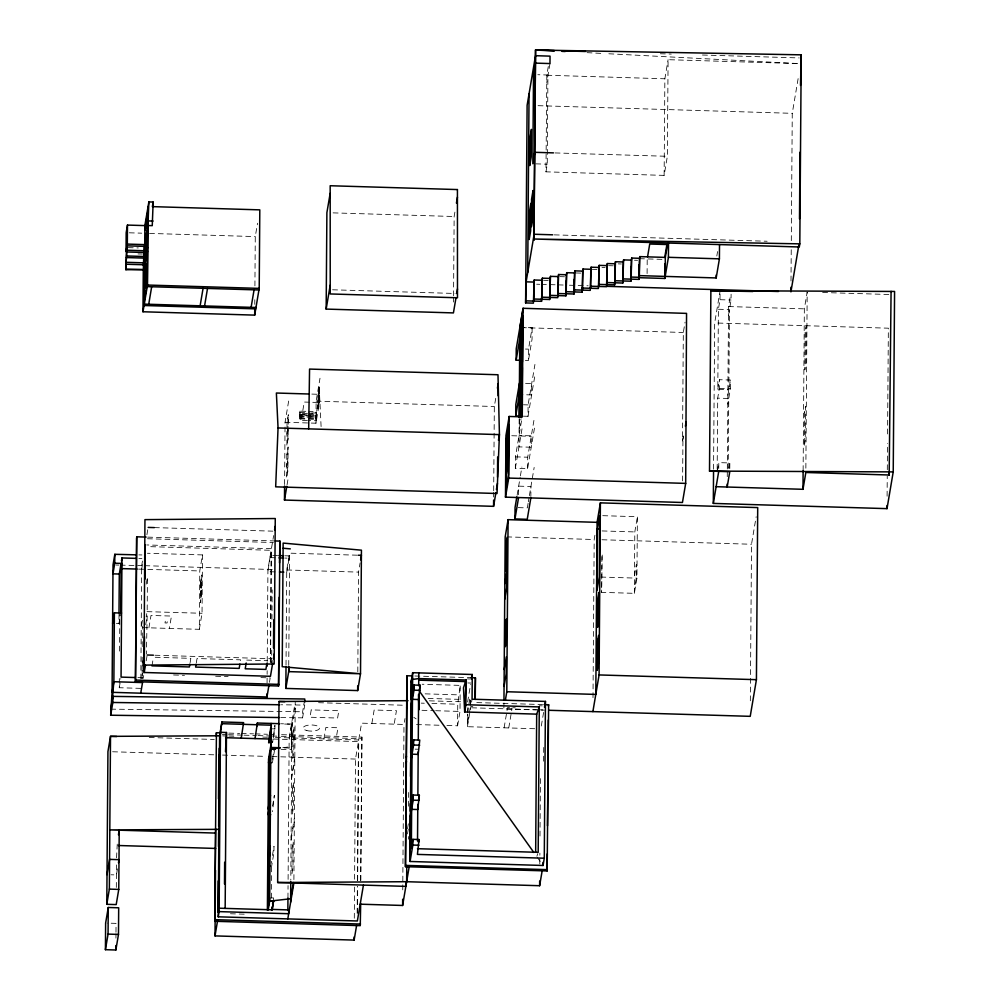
<?xml version="1.0" encoding="UTF-8"?>
<svg xmlns="http://www.w3.org/2000/svg" width="1000" height="1000" viewBox="0 0 1000 1000"><rect width="100%" height="100%" fill="white"/><g stroke="black" fill="none" stroke-linecap="round" stroke-linejoin="round"><path stroke-width="0.75" stroke-dasharray="5 3.75" d="M291.913 721.625L290.8 880.188M115.95 938.162L115.975 933.737M115.988 932.25L116.05 923.375L107.112 923.112M116.325 887.425L116.5 864.075M116.55 857.862L117.413 840.875M119 614.338L118.938 623.638L120.475 614.538M140.762 688.375L119.275 687.725L119.338 678.575M119.55 651.112L119.825 614.362M140.838 679.013L141.688 565.6L142.463 561.05M142.188 657.212L142.025 678.7L142.925 673.388M142.2 646.663L142.363 626.125M142.188 675.55L142.238 668.512M142.325 665.925L142.387 658.312M142.45 620.288L141.225 627.575L199.325 629.325L199.762 570.95L202.475 554.913L147.425 553.263M199.325 629.325L202.037 613.288L202.475 554.913M254.775 304.337L254.8 299.725M254.913 285.863L255.275 236.588L257.538 223.225M267.062 683.062L267.162 670.688M267.225 661.4L267.925 569.388L273.637 535.575M275.138 571.888L267.9 571.675L270.3 555.337L277.538 555.562M270.312 662.325L271.15 550.3L148.038 546.6M270.562 662.288L271.425 548.7L146.75 544.95M271.65 662.862L271.7 656.712M271.712 655.175L271.75 649.025M271.962 619.462L272.188 589.9M271.375 898.088L271.65 861.312M273.575 900.863L273.6 897.95L271.012 897.875M274.887 728.9L274.913 725.288L272.55 742.725L274.887 728.9L272.288 728.825M284.6 484.5L285.062 422.275L288.938 399.363M286.025 665.188L286.737 569.963L289.587 553.162L358.275 555.225M287.638 472.337L287.812 448.575M287.875 439.988L288.062 416.225M288.2 429.55L288.137 438.462L286.863 446.025L287.038 422.262L288.312 414.7L288.225 426.587M288.738 665.425L289.587 553.162M287.95 898.025L288.05 885.6M288.1 879.388L289.15 739.613L291.737 724.262L281.512 723.95M281.075 749.312L291.3 749.613L291.5 724.05L281.262 723.75M291.737 724.262L291.562 748.088L281.6 747.788L291.812 746.637L291.3 749.613M293.9 879.587L295.225 701.988M307.45 420.5L300 420.275L299.637 415.95L299.9 411.15L307.337 411.375M307.288 414.938L299.85 414.663L299.9 411.15M307.525 413.5L300.087 413.288L300.062 416.688L307.5 416.925M300.238 418.9L300.262 415.475L316.625 415.962L316.6 419.387L300.238 418.9L300 420.275M280.725 717.55L302.575 717.85L302.625 711.775L304.538 700.438M285.062 422.275L315.963 423.212L316.45 413.775L309.012 413.55M311.575 412.887L316.038 413.025L316.125 401.15L320 378.237M308.75 418.35L316.188 418.575L316.262 411.65L308.825 411.425M316.45 413.775L316.425 417.175L308.988 416.95M318.25 400.962L318.125 406.938L319.25 400.288M318.363 393.05L318.188 398.837L319.312 392.188M318.275 406.025L318.475 399.6M318.387 397.625L318.562 391.925M318.55 404.412L318.7 398.263M318.587 396.438L318.788 390.55M318.738 403.312L318.863 397.325M318.837 395.012L319 389.3M318.938 402.15L319.1 395.913M319.025 393.888L319.188 388.212M319.163 400.8L319.475 385.2L318.1 393.288L317.987 408.888L319.35 400.788M354.3 918.238L354.525 887.025M354.588 879.225L355.487 759.062L361.562 723.162L403.988 724.45L404.988 718.575M357.8 671.875L358.55 572.112L360.1 562.95M357.163 913.238L357.362 886.7M357.4 880.462L358.45 741.575L271.887 738.975M357.413 913.188L357.612 886.663M357.663 880.413L358.725 739.975L269 737.275M360.6 880.475L361.925 737.1L278.35 734.587M360.85 880.425L361.925 737.1M402.75 889.862L403.988 724.45M408.562 806.213L408.675 790.725M453.512 302.038L453.537 297.362M453.55 295.812L454.15 216.513L454.913 212.037M446.925 725.475L457.575 725.8L457.738 704.237L460.2 685.387L422.188 684.25M457.575 725.8L460 711.438L460.2 685.387M534.7 728.725L467.425 726.7L467.525 714.338M467.525 712.8L467.575 706.612M467.788 714.25L467.725 722.688L469.188 714.025M467.8 712.837L470.025 695.625M470.188 705.438L470.225 699.812M470.688 700.037L470.625 707.763L536.375 709.737M493.65 496.975L493.675 492.3M493.688 490.737L494.325 406.512L496.138 395.812M503.938 702.925L503.888 708.925L539.8 710.013M534.462 428.15L527.612 468.625L515.337 468.263L515.425 456.85L522.275 416.375M518.6 494.7L518.663 486.15L530.938 486.512L530.862 496.5M519.163 418.8L518.962 446.875L531.237 447.238L531.312 435.838L519.038 435.462M519.438 419.137L519.375 428.263L520.95 419.212M527.612 468.625L527.7 457.212L534.55 416.737M523.4 416.175L528.013 416.312L528.1 404.913L534.938 364.425M525.363 360.462L528.425 360.55L528.513 349.15L532.125 327.762L524.462 327.525M532.125 327.762L532.05 339.175L528.425 360.55M539.788 863.975L539.875 853.112M540 836.025L540.438 778.587M608.85 53.775L799.1 63.6L668.088 59.688L667.362 156.3L664.125 175.387L545.962 171.838L546.812 75.237L548.55 64.95M545.962 171.838L547.263 164.2L547.925 75.013L537.837 74.713M543.625 761.2L543.75 744.125M593 697.65L594.188 539.513L594.913 535.225M602.75 515.675L637.388 516.725L636.925 578.138L634.35 593.337L601.613 592.35L601.888 555.5M602.212 555.05L601.613 592.35M634.35 593.337L634.812 531.925L637.388 516.725M647.1 273.538L647.212 258.913M664.125 175.387L664.862 78.787L668.088 59.688M683.662 436.463L682.513 440.863L683.325 332.475L685.062 322.2M682.613 480.925L682.925 440.875M713.562 469.188L714.663 322.962L720.075 290.963M717.175 469.225L717.7 398.15L719.35 388.45L719.412 379.7L730.462 380.037L730.387 388.787L727.812 404.062M718.4 309.25L729.45 309.587L728.85 389.588L717.8 389.25L718.4 309.25L720.013 299.7L720.062 292.413M718.75 468.45L718.787 462.612L729.837 462.95L729.788 468.775M727.262 476.675L727.312 470.5M727.325 468.95L728.538 306.562L730.612 294.35M728.225 468.013L728.75 398.488L717.7 398.15M728.475 315.312L731.062 300.038L731.1 294.212M750.337 700.825L751.513 544.25L756.162 516.75M791 281L791.25 248.4M791.312 240.637L792.262 113.325L798.625 75.713M803.125 470.625L804.35 308.85L807.188 292.038L805.85 469.387M887.1 496.188L887.25 475.962M887.3 469.738L887.5 443.3M887.575 433.963L888.363 328.188L714.663 322.962M119.275 687.725L120.812 678.625M146.912 534.7L147.9 528.862M141.662 569.2L142.425 564.65M146.237 584.1L147.438 577.038L147.175 611.188L146.225 616.838M145.7 624.637L147.162 615.925L146.412 653.913M148.912 627.812L151.012 615.45L171.462 616.062L169.375 628.425M143.238 678.337L143.713 675.512M146.2 660.825L147.188 655M117.45 868.85L116.425 874.938L111.037 874.775M151.975 665.85L153.438 657.225M190.113 662.663L190.837 658.35L154.987 657.262M196.325 662.812L197.037 658.525L240.625 659.837L240.138 662.688M286.938 434.225L287.975 428.113M286.725 466.375L288 458.825M287.062 484.775L288.35 477.137M299.85 414.712L300.087 413.288M300.262 415.475L300.025 416.875L307.475 417.1M301.388 418.938L304.25 402.05L310.425 402.238M286.725 572.238L289.562 555.438M271.85 663.112L272.288 660.537M269.45 682.3L270.188 677.887L257.725 677.513M318.225 393.9L319.35 387.25M316.038 413.025L316.262 411.65M318.038 401.087L319.413 392.987M315.3 419.35L318.15 402.475L311.975 402.287M318.163 401.425L319.288 394.775M316.188 418.575L316.625 415.962M315.963 423.212L316.4 417.362L308.962 417.113M316.6 419.387L319.837 400.3M272.425 759.25L274.237 748.5M272.4 762.862L274.475 750.575M272.562 806L274.375 795.312L272.525 811.675M289.163 737.875L294.975 703.5M291.887 727.438L295.188 707.925M272.438 855.475L273.988 846.312L273.938 852.588L271.613 866.338M294.812 757.225L291.512 776.737L291.55 781.137M291.562 778.737L294.8 759.688M302.575 717.85L304.725 705.1L281.325 704.775M291.125 837.362L294.35 818.225M291.1 839.95L294.337 820.812M323.938 738.925L325.887 727.387L337.962 727.75L336.012 739.287M371.863 723.475L374.15 710.013L396.45 710.675L394.162 724.15M407.525 828.713L408.787 821.237M407.475 833.925L408.713 826.637M408.35 839.212L408.825 836.375M549.975 63.562L546.75 82.65M467.612 701.975L470.575 684.5M469.425 712.588L470.163 708.25M467.425 726.7L470.85 706.462L473.913 706.55M471.587 702.113L472.075 699.2M515.337 468.263L522.188 427.775M528.013 416.312L534.85 375.838M517.112 495.312L520.15 477.337M520.4 475.863L521.888 467.05M528.1 503.325L527.325 507.9L515.05 507.537M528.35 501.788L529.125 497.212M529.388 495.688L534.163 467.425M504.113 727.8L507.537 707.562L515.225 707.8M508.75 727.938L512.175 707.7M541.3 725.987L543.763 711.425M634.487 575.55L636.362 564.475L636.263 577.788L634.388 588.862M682.513 440.863L683.75 433.525M716.825 255.987L717.562 251.575M717.8 389.25L719.412 379.7M727.875 395.312L730.462 380.037M717.387 470.925L718.787 462.612M728.9 468.488L729.837 462.95M536.888 856.25L537.762 853.637M110.712 709.137L302.625 711.775M138.875 554.888L141.95 554.95M120.188 565.138L141.688 565.6M660.325 53.75L671.25 54.075M702.438 55.012L799.15 57.925M546.812 75.237L664.862 78.787M538.038 105.675L792.262 113.325M555.062 152.925L667.362 156.3M535.725 163.85L547.263 164.2M333.1 212.875L454.15 216.513M554.25 234.862L767.113 241.25M129.288 232.8L141.738 233.175M149.512 233.412L255.275 236.588M639.438 258.688L663.5 259.4M634.487 260.225L637.6 260.312M128.188 247.638L138.325 247.938M618.237 263.875L621.35 263.975M608.562 265.663L613.225 265.8M601.987 267.538L605.1 267.625M138.025 253.925L142.375 254.05M592.312 269.312L596.975 269.462M576.062 272.975L580.725 273.113M559.825 276.625L564.487 276.775M543.575 280.287L548.237 280.425M822.625 292.5L890.525 294.55M536.663 284.225L539.788 284.312M541.35 284.363L563.188 285.025M569.425 285.212L588.138 285.775M720.013 299.7L731.062 300.038M332.55 289.788L455.15 293.475M728.538 306.562L804.35 308.85M521.388 327.612L683.325 332.475M525.45 349.05L528.513 349.15M719.35 388.45L730.387 388.787M525.575 383.338L531.712 383.525L531.625 394.938L520.887 394.613M311.837 394.087L319.55 394.325L321.225 429.25M523.488 404.775L528.1 404.913M316.125 401.15L494.325 406.512M299.662 412.525L310.087 412.837M299.875 414.513L307.312 414.8M308.8 414.787L316.238 415.062M308.775 414.925L316.212 415.213M299.637 415.95L307.087 416.175M308.575 416.225L316.012 416.438L316.375 420.763L308.938 420.538M299.825 418.075L307.262 418.3M511.763 435.725L531.312 436.312M515.425 456.85L527.7 457.212M602.075 530.938L634.812 531.925M506.75 536.888L594.188 539.513M601.975 539.75L751.513 544.25M154.375 527.6L272.825 531.163M147.7 537.125L273.7 540.913M147.425 538.737L273.425 542.525M284.775 555.775L289.125 555.9L289.1 558.188L284.762 558.062M270.275 557.625L277.525 557.837M138.85 558.45L141.925 558.538M600.775 577.05L636.925 578.138M115.9 565.013L118.763 565.1M144.8 565.688L275.163 569.612M286.737 569.963L358.55 572.112M138.588 569.113L146.25 569.338M147.775 569.388L199.762 570.95M146.988 611.638L202.037 613.288M116.4 623.562L119.75 623.663M154.975 655.238L271.863 658.75M246.688 660.088L267.362 660.713M414.862 676L470.763 677.675M467.438 678.888L470.55 678.975M467.762 682.95L470.812 683.037M173.562 674.987L184.475 675.312M215.65 676.25L228.113 676.625M137.95 677.613L142.562 677.75M425.15 693.85L458.6 694.862M428.15 698.425L458.562 699.338M429.4 700.837L463.025 701.838M476.775 702.588L542.55 704.562M539.3 705.775L542.337 705.863M421.25 703.138L424.288 703.225M431.887 703.45L457.738 704.237M318.562 702.688L405.662 705.3M537.9 709.788L544.012 709.963M541.362 710.05L544.487 710.15M421.987 710.3L434.15 710.662M435.675 710.713L460 711.438M416.525 724.562L440.85 725.288M228.812 733.1L239.65 733.425M241.2 733.475L253.575 733.85M255.125 733.888L267.512 734.262M269.062 734.312L276.8 734.55M222.35 734.525L227 734.663M228.538 734.7L242.475 735.125M244.025 735.175L256.4 735.537M257.95 735.588L270.338 735.962M271.887 736.012L279.625 736.237M281.175 736.287L361.662 738.713M222.688 735.888L227.325 736.025M228.875 736.062L235.062 736.25M262.787 737.087L267.45 737.225M149.238 737.513L214.3 739.463M415.15 749.15L418.212 749.237M112.575 751.762L214.812 754.837M222.55 755.062L265.837 756.375M272.013 756.55L355.487 759.062M230.438 913.763L247.362 914.275M587.013 52.65L602.612 53.463M413.812 717.35L416.175 718.9M537.288 857.337L541.4 863.15M200.538 582.137L200.387 602.675L201.6 595.487L201.75 574.95L200.538 582.137M200.712 592.962L200.675 598.663L201.45 588.612L200.712 592.962M200.812 583.125L200.763 589.587L201.513 578.925L200.812 583.125M286.812 454.5L286.637 478.263L287.913 470.7L288.087 446.938L286.812 454.5M292.113 848.15L291.925 874L293 867.588L293.2 841.737L292.113 848.15M292.488 788.525L292.3 814.375L293.387 807.95L293.575 782.113L292.488 788.525M292.913 733.112L292.712 758.95L293.8 752.537L294 726.7L292.913 733.112M804.525 412.113L804.262 446.15L805.225 440.5L805.475 406.463L804.525 412.113M805.138 332.25L804.85 369.9L805.825 364.162L806.112 326.512L805.138 332.25M165.287 621.263L165.012 622.938L167.05 623L167.338 621.325L165.287 621.263M311.225 709.887L309.988 717.225L337.6 718.05L338.85 710.725L311.225 709.887M306.825 730.575A8.2 3.062 0.4 0 0 319.55 728.288A8.2 3.062 0.4 0 0 307.712 725.275A8.2 3.062 0.4 0 0 306.825 730.575"/><path stroke-width="1.5" d="M105.425 949.688L105.625 923.062L108.263 907.487L118.688 907.8L118.488 934.425L115.85 950L105.425 949.688L108.062 934.1L108.263 907.487M118.45 834.762L119.225 830.188L118.763 889.4L116.2 904.6L106.788 904.312L107.938 751.625L110.512 736.35L219.6 735.788L221.938 721.963L243.588 722.613L241.238 738.162M106.788 904.312L109.35 889.112L110.512 736.35L116.713 736.538M279.175 717.537L110.675 715.225L112.075 692.325L113.025 564.925L114.825 554.312L135.8 554.825M110.675 715.225L112.825 702.475L112.875 696.388L304.775 699.013L304.75 702.062M268.95 685.238L266.962 696.988L112.075 692.325L113.863 681.712L114.388 612.837L121.55 613.05M120.725 613.025L121.1 563.413L119.3 574.038L112.963 573.837L114.763 563.225L114.825 554.312M115.85 950L115.887 945.562M119.012 612.788L119.3 574.038M135.775 558.362L121.962 557.938L121.062 677.113L134.887 677.525M125.9 269.725L126.037 264.225L143.438 264.75L143.4 269.625L125.9 269.725L126.737 247.587M126.037 264.225L127.037 245.837L144.425 246.363L144.725 244.613L127.325 244.088L126.037 251.725L126.175 232.712L127.475 225.075L144.863 225.6L148.863 201.912L153.162 202.05L152.25 225.65L147.95 225.512L148.863 201.912M127.325 244.088L127.475 225.075M275.25 540.962L279.925 541.1L278.575 685.987L135.463 681.688L136.537 538.413L136.812 536.8L146.137 537.087M135.463 681.688L136.812 536.8M153.162 202.05L152.387 206.625L259.8 209.862L259.212 288.387L254.688 315.125L142.975 311.762L143.287 270.25M143.325 265.363L144.425 246.363M144.025 305.562L144.475 246.05M144.863 225.6L144.275 304.125L255.975 307.488M146.637 281.05L146.75 265.45M146.875 249L147 233.025M143.975 670.987L144.95 519.637L275.262 518.525L274.175 663.988L143.85 665.113M272.688 663.162L270.462 676.287L144.225 672.487L144.5 636.7M144.925 579.138L145.188 544.9M147.825 208.075L147.238 286.613L258.938 289.975M142.975 311.762L147.5 285.038L148.088 206.5M360.675 903.8L360.25 925.65L214.75 921.287L215.7 829.25M214.75 921.287L216.425 732.725L221.075 732.875M356.6 925.512L354.125 940.088L215.012 935.9L215.5 870.3M218.5 798.863L218.837 755.2M218.012 912.163L218.25 880.925M218.5 846.562L218.612 832.513M218.663 826.263L219.237 748.312M363.425 885.1L357.362 920.987L218.238 916.812L219.6 735.788M218.238 916.812L219.112 911.612L220.463 732.325L221.938 721.963M224.5 884L224.662 862.212M225.5 751.7L226.475 732.5L220.463 732.325M225.162 908.388L226.475 732.5M254.688 315.125L254.737 308.962M279.8 723.7L257.375 723.025L255.025 738.587M266.962 696.988L266.988 693.888M267.2 666.038L267.213 662.95M267.4 910.062L268.538 759.125L270.875 745.312L271 728.787L268.663 742.6L271.25 742.688M268.663 742.6L271.288 723.637L271.1 747.475L268.512 762.738L271.1 762.825M268.288 906.275L268.625 860.913M268.675 854.638L269.012 809.312M269.062 803.637L269.4 757.438M271.038 723.438L271.025 725.175L221.925 723.688M273.5 647.9L273.712 619.9M272.125 909.8L273.575 900.863L272.125 909.8L219.137 908.2M278.575 685.987L279.237 597.212M279.5 562.95L279.925 541.1M405.875 883.25L405.863 886.375L277.65 882.513L279.012 701.5L408 700.688M495.9 492.587L493.575 506.337L284.475 500.05L284.587 486.05M288.725 666.975L288.7 671.625L360.513 673.775L282.213 666.688L283.15 543.088L361.438 550.175L360.513 673.775L357.663 690.575L285.85 688.425L286.012 666.737M287.863 910.45L287.95 898.025M290.625 902.175L290.788 881.737M455.95 298L453.425 312.913L326.163 309.088L326.887 212.688L330.175 193.287M354.125 940.088L354.15 936.963M357.663 690.575L357.7 685.9M360.2 904.188L402.625 905.462L402.675 899.225M544.075 704.613L548.625 704.75L547.163 870.95L405.462 866.688L406.887 677.062L407.1 675.763L411.763 675.9M405.462 866.688L407.1 675.763M542.1 871.137L539.625 885.713L406.65 881.712L406.763 866.237M409.875 859.675L410.188 817.887L413.188 800.175L413.225 795.037L419.35 795.225L417.762 809.525L411.637 809.338L411.337 848.512L412.887 839.35L419.025 839.538L417.425 854.4L544.275 858.213L545.462 701.413L472.075 699.2L472.262 674.488L412.663 672.7L411.213 681.75M410.2 816.612L413.225 795.037M410.238 811.237L410.288 803.662M410.5 776.388L410.6 762.75L413.6 745.025L413.638 739.887L419.762 740.075L418.175 754.375L412.05 754.188L411.675 804.2M410.675 752.95L411.012 707.887L414.012 690.175L414.05 685.037L420.175 685.225L418.587 699.525L419 709.75L418.625 694.388L418.288 739.912M411.037 705.325L414.05 685.037M411.075 699.75L411.213 681.25M544.275 858.213L543.05 865.475L410.062 861.475L411.438 679.95M412.088 749.062L412.463 699.338L418.587 699.525M412.5 694.2L412.663 672.7M410.062 861.475L412.85 845.05L412.887 839.35M417.525 841.162L417.8 804.388M417.875 795.3L418.2 751.812M418.7 685.763L418.787 672.875M465.9 704.725L539.288 706.925L536.688 714.137L464.675 711.975L465.9 704.725L466.087 680L418.75 678.575L412.612 679.412M475.05 699.2L475.425 677.825L470.763 677.675M475.262 699.45L475.425 677.825M493.575 506.337L493.625 500.1M497.5 477.2L497.65 456.975M498.113 395.788L498.2 383.6L497.425 388.175M503.963 699.925L505.188 536.838L508.088 519.663L597.087 522.337L600.388 502.863L757.712 507.587L756.425 679.675L750.225 716.338L549.175 710.288M505.487 497.163L505.95 435.55L509.175 416.463L522.263 416.85L523.088 308.3L686.55 313.387L685.688 483.387L682.45 502.488L505.487 497.163L508.713 478.075L509.175 416.463M507.375 465.712L507.55 441.763M505.35 700.337L506.8 691.737L508.088 519.663M530.85 497.925L527.238 519.312L514.963 518.938L515.05 507.537L516.85 496.838M518.8 416.037L515.737 415.95L515.812 404.538L519.438 383.15M520.75 360.325L516.15 360.188L516.237 348.775L523.088 308.475M519.175 417.287L519.85 327.388M519.45 417.612L519.712 382.638L522.337 367.575L522 413.188L521.213 417.713M520.962 408.975L521.138 385.012M521.362 358.6L521.55 332.688M521.8 407.125L522.038 376.6L520.288 386.912L520.062 417.438L521.812 407.088M667.812 242.7L665.325 257.387L639.788 256.625L639.5 258.3L631.725 258.062L631.375 260.125L623.6 259.9L623.25 261.962L615.475 261.725L615.125 263.788L607.35 263.55L607 265.613L599.225 265.375L598.888 267.438L591.112 267.213L590.763 269.275L582.987 269.037L582.638 271.1L574.862 270.863L574.513 272.925L566.737 272.688L566.388 274.75L558.612 274.525L558.263 276.588L550.487 276.35L550.138 278.412L542.362 278.175L542.013 280.238L534.237 280.012L533.4 303.15L525.625 302.913L527.112 105.35L535.325 56.775M525.625 302.913L526.125 281.837L534.163 234.25L552.7 234.812M527.712 272.438L529.05 93.888M533.75 301.087L534.237 280.012M554.275 50.562L535.55 50L533.95 240.075L535.55 50L801.237 54.837L799.812 243.85L799.287 246.975L534.138 239.013L799.812 243.85M535.662 851.912L536.688 714.137M525.975 300.85L541.525 301.312L541.55 298.387M541.875 299.25L542.013 280.238M541.525 301.312L542.362 278.175M539.288 706.925L538.188 852.337L417.475 848.7M539.625 885.713L539.663 881.05M543.05 865.475L543.075 862.362M534.1 299.025L549.65 299.488L549.675 296.562M550 297.425L550.138 278.412M549.65 299.488L550.487 276.35M547.163 870.95L547.288 853.838M547.5 825.837L548.3 720.05M557.825 290.35L557.888 283.038M558.125 295.6L558.263 276.588M542.225 297.188L557.775 297.663L558.612 274.525M550.35 295.363L565.9 295.837L566.013 281.2M566.25 293.775L566.388 274.75M565.9 295.837L566.737 272.688M558.475 293.538L574.025 294L574.125 279.375M574.362 291.938L574.513 272.925M574.025 294L574.862 270.863M566.6 291.712L582.137 292.175L582.175 287.787M582.487 290.113L582.638 271.1M582.137 292.175L582.987 269.037M590.612 288.288L590.763 269.275M574.712 289.875L590.262 290.35L591.112 267.213M598.737 286.462L598.888 267.438M597.087 522.337L595.8 694.412L506.8 691.737M582.837 288.05L598.387 288.512L599.225 265.375M597.5 528.8L597.038 590.225L599.275 577.013L599.738 515.588L597.5 528.8L599.963 528.875M592.888 711.6L599.087 674.938L600.388 502.863M606.862 284.625L607 265.613M590.962 286.225L606.512 286.688L607.35 263.55M599.087 284.4L614.637 284.862L614.663 281.938M614.987 282.8L615.125 263.788M614.637 284.862L615.475 261.725M607.212 282.562L622.762 283.038L622.788 280.113M622.837 272.8L622.875 268.412M623.112 280.975L623.25 261.962M622.762 283.038L623.6 259.9M615.337 280.738L630.887 281.2L630.988 266.575M631.237 279.137L631.375 260.125M630.887 281.2L631.725 258.062M623.462 278.913L639.012 279.375L639.113 264.75M639.5 258.3L639.35 277.312L631.575 277.075M639.012 279.375L639.788 256.625M639.288 277.7L664.837 278.463L664.95 263.837M665.188 276.4L665.325 257.387M664.837 278.463L668.413 257.312L668.525 243.05M727.212 484.05L727.188 486.975L729.775 471.7L709.513 471.087L710.875 290.688L894.575 291.45L893.225 471.9L887.013 508.638L713.312 503.413L713.55 470.737M639.637 275.637L716.188 277.938L716.2 275.012M716.137 486.688L802.987 489.3L805.825 472.488L889.175 475L891.075 291.337M716.188 277.938L719.412 258.837L719.525 244.575M790.962 287.213L790.925 291.863L798.812 245.238M799.5 218.938L800 152.175M800.5 85.412L801.237 54.837M802.987 489.3L803.125 470.625M887.013 508.638L887.038 505.525M889.175 475L889.2 471.887M308.675 428.875L309.562 369.075L497.987 374.75L499.425 434.613L497.038 493.5L275.675 486.838L278.05 427.95L276.375 393.025L308.75 394M112.387 699.25L113.75 682.438M519.85 327.562L523.088 308.3M144.838 229.25L147.8 211.737M144.825 230.263L147.413 214.988L147.312 227.537L144.738 242.812M145.812 247.638L147.238 239.237M144.562 264.887L147.525 247.375M144.537 268.562L147.5 251.05M145.562 279.962L146.962 271.637M144.3 300.538L147.262 283.025M148.725 304.262L151.675 286.75M121.45 560.975L121.962 557.938M121.15 567.987L121.925 563.438L114.763 563.225M112.587 623.45L114.388 612.837M110.712 709.137L112.875 696.388M200.125 305.8L203.088 288.288M107.013 874.65L109.588 859.375L119 859.663L118.475 862.775M204.562 305.938L207.525 288.425M140.725 693.188L142.525 682.575L113.863 681.712M144.225 672.487L145.463 665.2M189.862 664.1L189.375 666.975L151.975 665.85M251.112 307.337L254.075 289.825M196.075 664.237L195.6 667.087L239.175 668.4L239.9 664.112M216.163 734.338L216.425 732.725M246.2 662.987L245.225 668.8L265.887 669.412L266.863 663.612M218.625 830.95L218.888 829.338L109.812 829.9L215.15 833.062M274.587 529.987L275.212 526.312M284.475 500.05L286.8 486.3M215.012 935.9L217.712 919.875M326.163 309.088L330.225 285.113M256.85 726.1L257.375 723.025M273.425 658.8L274.25 653.913M285.85 688.425L289.413 667.337M268.163 808.95L270.487 795.2M270.438 800.875L268.113 814.613L270.712 814.7M267.775 859.938L270.1 846.2M270.05 852.475L267.725 866.225L270.325 866.3M267.613 910.25L269.713 897.825M268.238 909.675L269.688 901.125L270.85 748.925L274.738 749.038M271.537 910.163L272.05 907.113M272.562 904.062L273.087 901M293.4 882.537L290.65 898.763L269.688 901.125L273.575 901.237M287.8 918.9L293.875 883M360.625 559.9L361.4 555.312L358.275 555.225M456.425 203.088L457.425 197.113M456.7 293.512L457.475 288.938M406.85 681.625L407.062 680.325M406.688 702.625L406.912 701.325M406.65 707.763L406.875 706.462M406.275 757.475L406.5 756.188M406.238 762.613L406.463 761.312M419.4 689.8L420.175 685.225M410.637 757.613L413.638 739.887M405.863 812.625L406.087 811.325M405.825 817.763L406.05 816.462M535.275 64.188L533.513 74.575L532.85 163.762L534.788 152.312L553.5 152.875M418.575 799.8L419.35 795.225M529.862 151.8L531.312 143.162M402.625 905.462L409.113 867.138M418.5 842.588L419.025 839.538M529.288 225.738L530.75 217.1M531.475 212.95L532.938 204.325M498.462 440.288L499.425 434.613L278.05 427.95M516.15 360.188L519.775 338.8M496.413 489.538L497.45 483.425M520.8 349.5L522.112 341.788M506.812 457.6L508.113 449.888M515.737 415.95L519.35 394.562M471.525 678.838L472.262 674.488M520.4 400.85L521.7 393.137M505.988 557.312L506.975 551.5M514.963 518.938L518.575 497.562M504.837 583.562L506.8 571.95L506.675 587.725L504.712 599.338M505.412 635.662L506.337 630.163M504.188 669.488L506.325 656.888L506.188 673.812L504.062 686.413M544.475 707.212L545.462 701.413M548.4 706.038L548.625 704.75M647.562 256.85L649.725 244.025L666.912 244.537L664.737 257.375M685.4 426.188L686.15 421.775M713.312 503.413L718.725 471.362M280.062 747.962L270.85 749L275.225 749.125M277.65 882.513L406.65 881.712M709.513 471.087L893.225 471.9M752.862 291.5L710.875 290.688M112.825 702.475L279.762 704.762M562.062 50.8L585.462 51.5M535.513 55.7L550.037 56.137L549.975 63.562L535.45 63.125M148.725 220.938L153.025 221.062M668.413 257.312L719.412 258.837M127 250.212L144.388 250.738M126.7 251.962L144.088 252.488M126.675 255.963L144.062 256.488M126.4 257.562L143.787 258.087M126.363 262.312L143.763 262.838M126.013 269.1L143.4 269.625M526.125 281.837L533.9 282.075M606.862 286.337L778.45 291.488M147.5 285.038L259.212 288.387M144.037 305.512L255.75 308.863M508.713 478.075L685.688 483.387M148.15 527.413L154.375 527.6M278.988 555.6L283.325 555.737M278.962 557.888L283.312 558.013M279.488 572.025L283.825 572.15M121.7 568.6L137.05 569.062M147.188 655L153.425 655.188M599.087 674.938L756.425 679.675M419.075 680.175L466.45 681.6M135.725 680.075L278.837 684.388M414.012 690.175L420.138 690.362M279.012 701.5L284.913 701.675M225.6 737.7L268.688 738.988M413.6 745.025L419.725 745.212M271.1 747.475L280.1 747.738M413.188 800.175L419.312 800.362M412.85 845.05L418.975 845.238M118.188 845.5L215.662 848.438M405.675 865.4L547.388 869.65M109.35 889.112L118.763 889.4M272.137 909.412L288.7 909.912L288.675 913.713L219.112 911.612M215.025 919.675L360.525 924.05M108.062 934.1L118.488 934.425M535.55 50L554.263 50.963M562.062 51.363L565.188 51.525M283.113 548.225L290.312 548.875M419.538 691.363L533.837 852.475M145.7 227.4L145.7 228.35L146.375 223.425L145.7 227.4M145.612 272.175L145.5 287.762L146.9 279.438L147.025 263.85L145.612 272.175M145.875 239.65L145.75 255.625L147.175 247.225L147.3 231.25L145.875 239.65M506.2 440.45L505.838 490.075L508.438 474.65L508.812 425.025L506.2 440.45M506.7 443.65L506.475 474.175L508.225 463.825L508.45 433.3L506.7 443.65M505.487 624.587L505.325 646.737L506.25 641.237L506.425 619.087L505.487 624.587M506.087 543.525L505.887 571.1L506.863 565.288L507.075 537.725L506.087 543.525M506.9 445.613L506.725 469.575L508.025 461.863L508.2 437.9L506.9 445.613M520.125 331L519.788 376.625L522.413 361.55L522.75 315.938L520.125 331M520.487 388.875L520.312 412.837L521.613 405.112L521.788 381.163L520.487 388.875M520.7 334.575L520.462 367.062L522.212 356.712L522.45 324.225L520.7 334.575M520.9 336.538L520.712 362.463L522.013 354.75L522.2 328.825L520.9 336.538M529.388 211.95L529.188 239.513L530.638 230.888L530.85 203.312L529.388 211.95M529.963 138.012L529.75 165.588L531.213 156.95L531.425 129.375L529.963 138.012M531.575 199.163L531.375 226.737L532.825 218.113L533.038 190.538L531.575 199.163M597.475 642.288L597.263 670.275L598.438 663.325L598.65 635.337L597.475 642.288M597.812 599.362L597.6 627.362L598.775 620.413L598.987 592.413L597.812 599.362M597.612 656.488L597.55 665.987L598.325 652.262L597.612 656.488M597.712 643.112L597.65 652.625L598.425 638.9L597.712 643.112M597.975 614.25L597.9 623.562L598.638 610.3L597.975 614.25M598.062 602.175L597.987 611.862L598.725 598.275L598.062 602.175M466.087 680L464.675 711.975L463.488 687.837L466.087 680M457.425 189.562L330.175 185.738L330.225 293.95L457.488 297.775L457.425 189.562"/></g></svg>
